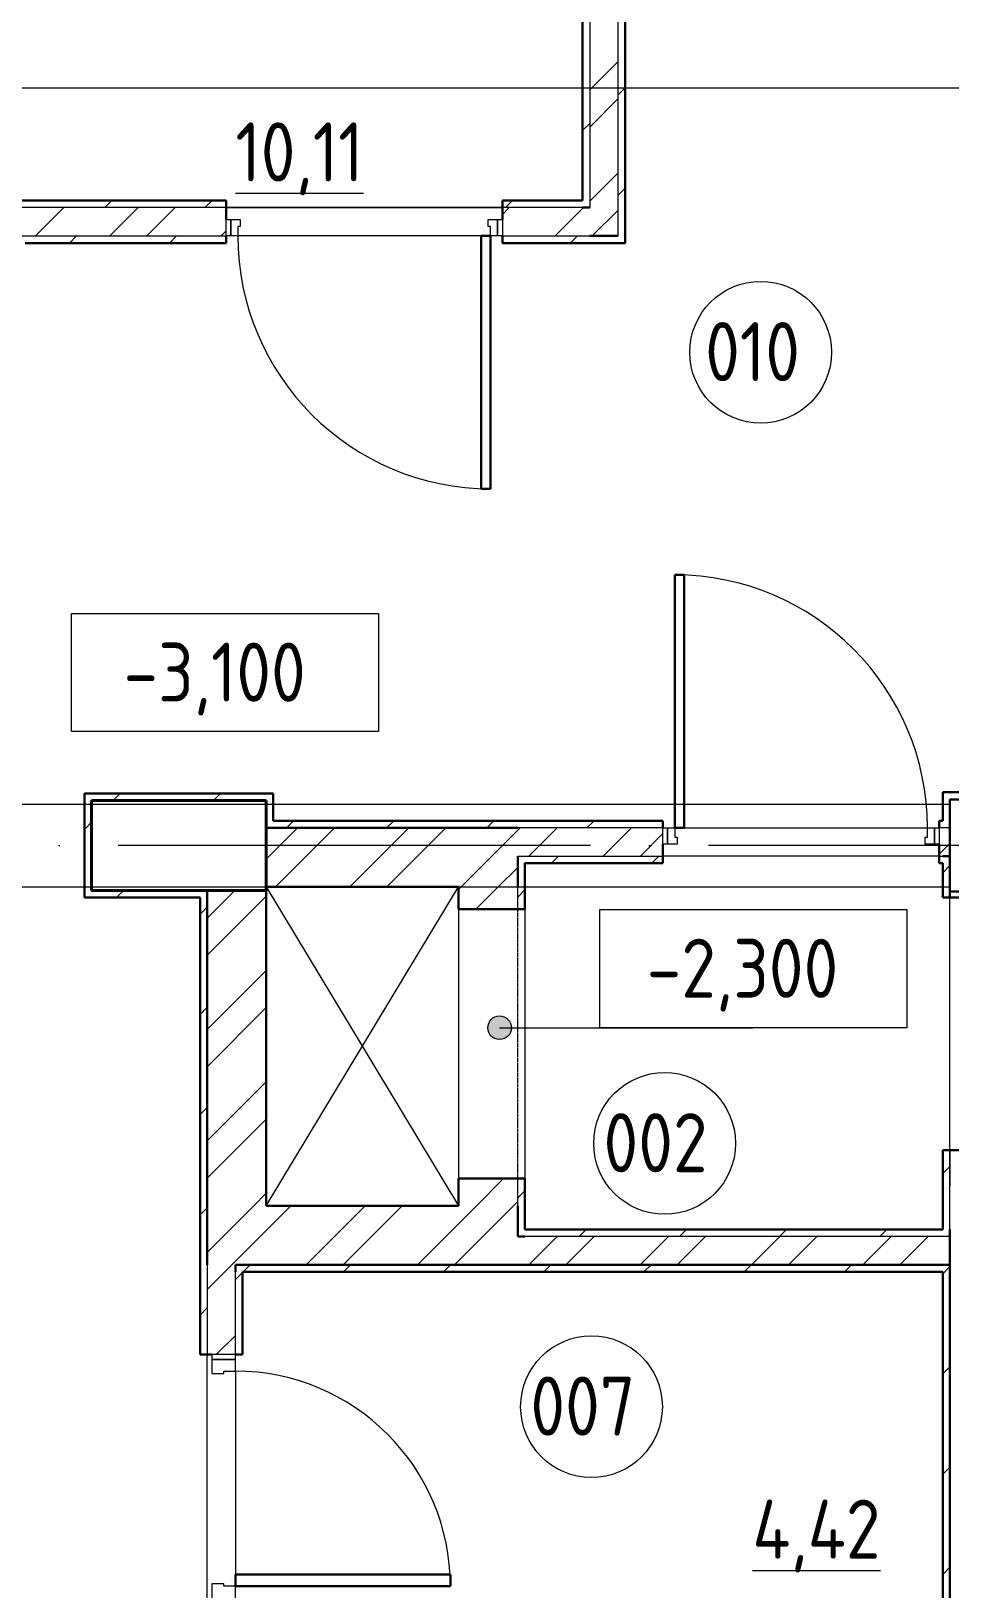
# Model space of a CAD drawing. Header units: millimetres. Extents: x -695119 to 412940, y -249585 to 622758.
# Drawn here: x -98444 to -94553, y -25385 to -18792 of the extents above; entities that cross this region are included whole.
import ezdxf

# ---------------------------------------------------------------- set-up
doc = ezdxf.new("R2010")
doc.units = ezdxf.units.MM
for name, pattern in [('ADSK_Линия сетки', [25, 20, -2.5, 0, -2.5]), ('ADSK_Сверху', [450, 300, -150]), ('ADSK_Штриховая_ш2 п1_5', [4.5, 3, -1.5]), ('Сверху', [3.96875, 2.38125, -1.5875])]:
    doc.linetypes.add(name, pattern=pattern)
for name, color, linetype, lineweight in [('Аннотация', 252, 'Continuous', 18), ('Двери', 8, 'Continuous', 9), ('Линии', 7, 'Continuous', 9), ('Марки помещений', 8, 'Continuous', 20), ('Несущие колонны', 252, 'Continuous', 18), ('Оси', 252, 'Continuous', 9), ('Отметки', 252, 'Continuous', 9), ('Перекрытие', 252, 'Continuous', 18), ('Стены наружные', 252, 'Continuous', 18), ('Стены штриховка', 7, 'Continuous', 9)]:
    doc.layers.add(name, color=color, linetype=linetype, lineweight=lineweight)
doc.layers.add('Узлы', color=7, linetype='Continuous')
doc.styles.add('GOST Common_2', font='', dxfattribs={"width": 0.9, "height": 250})
doc.styles.get('GOST Common_2').set_extended_font_data('GOST type B')

# ---------------------------------------------------------------- blocks, each defined once
blk = doc.blocks.new('подвал')
at = {"layer": 'Отметки', "true_color": 0x636466}
h = blk.add_hatch(color=251, dxfattribs=at)
edge = h.paths.add_edge_path()
edge.add_arc((-171110.7, -105335.6), 50, 0, 360)
at = {"layer": 'Аннотация', "color": 251, "lineweight": 20, "true_color": 0x636466}
for p, q in [((-172923.5, -104082.3), (-172923.5, -103582.3)), ((-172923.5, -103582.3), (-171623.5, -103582.3)), ((-171623.5, -103582.3), (-171623.5, -104082.3)), ((-171623.5, -104082.3), (-172923.5, -104082.3)), ((-170686.3, -105335.6), (-170686.3, -104835.6)), ((-170686.3, -104835.6), (-169386.3, -104835.6)), ((-169386.3, -104835.6), (-169386.3, -105335.6)), ((-169386.3, -105335.6), (-170686.3, -105335.6))]:
    blk.add_line(p, q, dxfattribs=at)
at = {"layer": 'Двери', "color": 251, "true_color": 0x636466}
for p, q in [((-172269, -101914.1), (-172249, -101914.1)), ((-172269, -101984.1), (-172269, -101914.1)), ((-172249, -101984.1), (-172249, -101914.1)), ((-172249, -101914.1), (-172209, -101914.1)), ((-172249, -101914.1), (-172249, -101984.1)), ((-172209, -101914.1), (-172209, -101944.1)), ((-171159, -101914.1), (-171119, -101914.1)), ((-171159, -101944.1), (-171159, -101914.1)), ((-171119, -101914.1), (-171119, -101984.1)), ((-171119, -101984.1), (-171119, -101914.1)), ((-171119, -101914.1), (-171099, -101914.1)), ((-171099, -101914.1), (-171099, -101984.1)), ((-172249, -101984.1), (-172269, -101984.1)), ((-172219, -101984.1), (-172249, -101984.1)), ((-172219, -101944.1), (-172219, -101984.1)), ((-172209, -101944.1), (-172219, -101944.1)), ((-171149, -101944.1), (-171159, -101944.1)), ((-171149, -101984.1), (-171149, -101944.1)), ((-171119, -101984.1), (-171149, -101984.1)), ((-171099, -101984.1), (-171119, -101984.1)), ((-170419, -104489.1), (-170399, -104489.1)), ((-170419, -104559.1), (-170419, -104489.1)), ((-170399, -104489.1), (-170369, -104489.1)), ((-170399, -104559.1), (-170399, -104489.1)), ((-170399, -104489.1), (-170399, -104559.1)), ((-170369, -104489.1), (-170369, -104529.1)), ((-169299, -104489.1), (-169269, -104489.1)), ((-169299, -104529.1), (-169299, -104489.1)), ((-169269, -104489.1), (-169269, -104559.1)), ((-169269, -104489.1), (-169249, -104489.1)), ((-169269, -104559.1), (-169269, -104489.1)), ((-169249, -104489.1), (-169249, -104559.1)), ((-170399, -104559.1), (-170419, -104559.1)), ((-170359, -104559.1), (-170399, -104559.1)), ((-170369, -104529.1), (-170359, -104529.1)), ((-170359, -104529.1), (-170359, -104559.1)), ((-169309, -104529.1), (-169299, -104529.1)), ((-169309, -104559.1), (-169309, -104529.1)), ((-169269, -104559.1), (-169309, -104559.1)), ((-169249, -104559.1), (-169269, -104559.1)), ((-172229, -106719.1), (-172329, -106719.1)), ((-172329, -106719.1), (-172329, -106739.1)), ((-172329, -106739.1), (-172329, -106799.1)), ((-172229, -106739.1), (-172329, -106739.1)), ((-172329, -106739.1), (-172229, -106739.1)), ((-172229, -106739.1), (-172229, -106719.1)), ((-172229, -106789.1), (-172229, -106739.1)), ((-172329, -106799.1), (-172279, -106799.1)), ((-172279, -106799.1), (-172279, -106789.1)), ((-172279, -106789.1), (-172229, -106789.1)), ((-172279, -107689.1), (-172329, -107689.1)), ((-172329, -107689.1), (-172329, -107749.1)), ((-172279, -107699.1), (-172279, -107689.1)), ((-172229, -107699.1), (-172279, -107699.1)), ((-172229, -107749.1), (-172229, -107699.1))]:
    blk.add_line(p, q, dxfattribs=at)
at = {"layer": 'Двери', "color": 251, "lineweight": 30, "true_color": 0x636466}
for p, q in [((-171189, -103054.1), (-171189, -101984.1)), ((-171189, -101984.1), (-171149, -101984.1)), ((-171149, -101984.1), (-171149, -103054.1)), ((-171149, -103054.1), (-171189, -103054.1)), ((-170369, -103419.1), (-170329, -103419.1)), ((-170369, -104489.1), (-170369, -103419.1)), ((-170329, -103419.1), (-170329, -104489.1)), ((-170329, -104489.1), (-170369, -104489.1)), ((-172229, -107649.1), (-172229, -107699.1)), ((-171319, -107649.1), (-172229, -107649.1)), ((-171319, -107699.1), (-171319, -107649.1)), ((-172229, -107699.1), (-171319, -107699.1))]:
    blk.add_line(p, q, dxfattribs=at)
at = {"layer": 'Двери', "color": 251, "linetype": 'ADSK_Штриховая_ш2 п1_5', "true_color": 0x636466}
for p, q in [((-169204, -104634.1), (-169204, -104784.1)), ((-169204, -104784.1), (-168814, -104784.1)), ((-168814, -105854.1), (-169204, -105854.1)), ((-169204, -105854.1), (-169204, -106004.1))]:
    blk.add_line(p, q, dxfattribs=at)
at = {"layer": 'Двери', "color": 251, "true_color": 0x636466}
for centre, radius, start, end in [((-171149, -101984.1), 1070, 180, 270), ((-170369, -104489.1), 1070, 0, 90), ((-172229, -107699.1), 910, 0, 90)]:
    blk.add_arc(centre, radius, start, end, dxfattribs=at)
at = {"layer": 'Линии', "color": 251, "linetype": 'ADSK_Сверху', "ltscale": 100, "true_color": 0x636466}
for p, q in [((-177209, -101357.1), (-167063.8, -101357.1)), ((-189669, -104389.1), (-169204, -104389.1)), ((-189669, -104739.1), (-169204, -104739.1))]:
    blk.add_line(p, q, dxfattribs=at)
at = {"layer": 'Линии', "color": 251, "lineweight": 18, "ltscale": 100, "true_color": 0x636466}
for p, q in [((-172099, -104739.1), (-171284, -106089.1)), ((-172099, -106089.1), (-171284, -104739.1)), ((-171284, -104739.1), (-171284, -106089.1))]:
    blk.add_line(p, q, dxfattribs=at)
at = {"layer": 'Марки помещений', "color": 251, "true_color": 0x636466}
for centre in [(-170005.3, -102476.5), (-170411.9, -105825.1), (-170721.5, -106939.5)]:
    blk.add_circle(centre, 300, dxfattribs=at)
at = {"layer": 'Несущие колонны', "color": 251, "lineweight": 40, "true_color": 0x636466}
for p, q in [((-172839, -104374.1), (-172099, -104374.1)), ((-172839, -104754.1), (-172839, -104374.1)), ((-172099, -104374.1), (-172839, -104374.1)), ((-172839, -104374.1), (-172839, -104754.1)), ((-172099, -104374.1), (-172099, -104754.1)), ((-172099, -104489.1), (-172099, -104374.1)), ((-172099, -104754.1), (-172839, -104754.1)), ((-172839, -104754.1), (-172349, -104754.1)), ((-172099, -104754.1), (-172099, -104739.1))]:
    blk.add_line(p, q, dxfattribs=at)
at = {"layer": 'Несущие колонны', "color": 251, "true_color": 0x636466}
for p, q in [((-172099, -104739.1), (-172099, -104489.1)), ((-172349, -104754.1), (-172099, -104754.1))]:
    blk.add_line(p, q, dxfattribs=at)
at = {"layer": 'Оси', "color": 251, "linetype": 'ADSK_Линия сетки', "ltscale": 100, "true_color": 0x636466}
blk.add_line((-163226.1, -104564.1), (-233369.8, -104564.1), dxfattribs=at)
at = {"layer": 'Отметки', "color": 251, "lineweight": 20, "true_color": 0x636466}
blk.add_line((-171110.7, -105335.6), (-170036.3, -105335.6), dxfattribs=at)
at = {"layer": 'Отметки', "color": 251, "true_color": 0x636466}
blk.add_circle((-171110.7, -105335.6), 50, dxfattribs=at)
at = {"layer": 'Перекрытие', "color": 251, "true_color": 0x636466}
for p, q in [((-171099, -101864.1), (-172269, -101864.1)), ((-169204, -105854.1), (-169204, -104784.1)), ((-172229, -106789.1), (-172229, -107649.1))]:
    blk.add_line(p, q, dxfattribs=at)
at = {"layer": 'Стены наружные', "color": 251, "lineweight": 30, "true_color": 0x636466}
for p, q in [((-170759, -98894.1), (-170759, -101834.1)), ((-170579, -102014.1), (-170579, -100934.5)), ((-172269, -101834.1), (-174069, -101834.1)), ((-172269, -101914.1), (-172269, -101834.1)), ((-171099, -101834.1), (-171099, -101914.1)), ((-170759, -101834.1), (-171099, -101834.1)), ((-170729, -101864.1), (-170759, -101864.1)), ((-172269, -102014.1), (-172269, -101984.1)), ((-171099, -101984.1), (-171099, -102014.1)), ((-170729, -101984.1), (-170609, -101984.1)), ((-173119, -102014.1), (-172269, -102014.1)), ((-171099, -102014.1), (-170579, -102014.1)), ((-172069, -104344.1), (-172869, -104344.1)), ((-172869, -104344.1), (-172869, -104784.1)), ((-172069, -104459.1), (-172069, -104344.1)), ((-168839, -104339.1), (-169234, -104339.1)), ((-169234, -104339.1), (-169234, -104459.1)), ((-169204, -104369.1), (-168689, -104369.1)), ((-169204, -104784.1), (-169204, -104369.1)), ((-172839, -104374.1), (-172099, -104374.1)), ((-172839, -104754.1), (-172839, -104374.1)), ((-172099, -104374.1), (-172099, -104489.1)), ((-171034, -104489.1), (-172099, -104489.1)), ((-170419, -104459.1), (-172069, -104459.1)), ((-170419, -104489.1), (-170419, -104459.1)), ((-169234, -104459.1), (-169249, -104459.1)), ((-169249, -104459.1), (-169249, -104489.1)), ((-170419, -104639.1), (-170419, -104559.1)), ((-169249, -104559.1), (-169249, -104639.1)), ((-171034, -104739.1), (-171034, -104609.1)), ((-169234, -104609.1), (-169204, -104609.1)), ((-171004, -104639.1), (-170419, -104639.1)), ((-171004, -104834.1), (-171004, -104639.1)), ((-169249, -104639.1), (-169234, -104639.1)), ((-169234, -104639.1), (-169234, -104784.1)), ((-172349, -104754.1), (-172839, -104754.1)), ((-172349, -104754.1), (-172349, -106339.1)), ((-172099, -104739.1), (-171284, -104739.1)), ((-172099, -106089.1), (-172099, -104754.1)), ((-171284, -104739.1), (-171284, -104834.1)), ((-169204, -104759.1), (-166309, -104759.1)), ((-172869, -104784.1), (-172379, -104784.1)), ((-172379, -104784.1), (-172379, -106719.1)), ((-169234, -104784.1), (-168799, -104784.1)), ((-171034, -104834.1), (-171004, -104834.1)), ((-168799, -105854.1), (-169234, -105854.1)), ((-169234, -105854.1), (-169234, -106189.1)), ((-171284, -105974.1), (-171284, -106089.1)), ((-171004, -105974.1), (-171034, -105974.1)), ((-171004, -106189.1), (-171004, -105974.1)), ((-171284, -106089.1), (-172099, -106089.1)), ((-171034, -106219.1), (-171034, -106089.1)), ((-169234, -106189.1), (-171004, -106189.1)), ((-169204, -110264.1), (-169204, -106189.1)), ((-171004, -106219.1), (-171034, -106219.1)), ((-172229, -106339.1), (-169204, -106339.1)), ((-172229, -106369.1), (-172229, -106339.1)), ((-172199, -106369.1), (-169234, -106369.1)), ((-172199, -106719.1), (-172199, -106369.1)), ((-169234, -106369.1), (-169234, -107819.1)), ((-172379, -106719.1), (-172329, -106719.1)), ((-172229, -106719.1), (-172199, -106719.1))]:
    blk.add_line(p, q, dxfattribs=at)
at = {"layer": 'Стены наружные', "color": 251, "linetype": 'Continuous', "lineweight": 9, "true_color": 0x636466}
for p, q in [((-170729, -101366), (-170609, -101246)), ((-170609, -101387.6), (-170579, -101357.6)), ((-170729, -101523.1), (-170609, -101403.1)), ((-170759, -101537.6), (-170729, -101507.6)), ((-170729, -101837.4), (-170609, -101717.4)), ((-170609, -101811.8), (-170579, -101781.8)), ((-173075.8, -101984.1), (-172955.8, -101864.1)), ((-172782.6, -101864.1), (-172752.6, -101834.1)), ((-172761.5, -101984.1), (-172641.5, -101864.1)), ((-172604.4, -101984.1), (-172484.4, -101864.1)), ((-172358.3, -101864.1), (-172328.3, -101834.1)), ((-171099, -101893.1), (-171070, -101864.1)), ((-171085.5, -101864.1), (-171055.5, -101834.1)), ((-170875.7, -101984.1), (-170755.7, -101864.1)), ((-170718.5, -101984.1), (-170609, -101874.6)), ((-172932.6, -102014.1), (-172902.6, -101984.1)), ((-172508.3, -102014.1), (-172478.3, -101984.1)), ((-172290.1, -101984.1), (-172269, -101963.1)), ((-170811.3, -102014.1), (-170781.3, -101984.1)), ((-172747, -104374.1), (-172717, -104344.1)), ((-172322.7, -104374.1), (-172292.7, -104344.1)), ((-172869, -104496.1), (-172839, -104466.1)), ((-172099, -104621.8), (-171966.3, -104489.1)), ((-172059.1, -104739.1), (-171809.1, -104489.1)), ((-172013.5, -104489.1), (-171983.5, -104459.1)), ((-171744.8, -104739.1), (-171494.8, -104489.1)), ((-171589.2, -104489.1), (-171559.2, -104459.1)), ((-171587.7, -104739.1), (-171337.7, -104489.1)), ((-171273.3, -104739.1), (-171034, -104499.8)), ((-171164.9, -104489.1), (-171134.9, -104459.1)), ((-171034, -104499.8), (-171023.3, -104489.1)), ((-170986.2, -104609.1), (-170866.2, -104489.1)), ((-170740.7, -104489.1), (-170710.7, -104459.1)), ((-170671.9, -104609.1), (-170551.9, -104489.1)), ((-170514.7, -104609.1), (-170419, -104513.4)), ((-169249, -104600.6), (-169204, -104555.6)), ((-170890.7, -104639.1), (-170860.7, -104609.1)), ((-170466.4, -104639.1), (-170436.4, -104609.1)), ((-171116.2, -104739.1), (-171034, -104656.9)), ((-169234, -104679.5), (-169204, -104649.5)), ((-172732.7, -104784.1), (-172702.7, -104754.1)), ((-172349, -104871.8), (-172231.3, -104754.1)), ((-171284, -104749.8), (-171273.3, -104739.1)), ((-171211.2, -104834.1), (-171116.2, -104739.1)), ((-171034, -104782.4), (-171004, -104752.4)), ((-172379, -104854.6), (-172349, -104824.6)), ((-172349, -105029), (-172099, -104779)), ((-172349, -105343.3), (-172099, -105093.3)), ((-172379, -105278.9), (-172349, -105248.9)), ((-172349, -105500.5), (-172099, -105250.5)), ((-172349, -105814.8), (-172099, -105564.8)), ((-172379, -105703.2), (-172349, -105673.2)), ((-172349, -105971.9), (-172099, -105721.9)), ((-169234, -105952.3), (-169204, -105922.3)), ((-171209, -106089.1), (-171094, -105974.1)), ((-172151.9, -106089.1), (-172099, -106036.2)), ((-171051.8, -106089.1), (-171034, -106071.3)), ((-171034, -106055.2), (-171004, -106025.2)), ((-172379, -106127.4), (-172349, -106097.4)), ((-172349, -106286.2), (-172151.9, -106089.1)), ((-172244.7, -106339.1), (-171994.7, -106089.1)), ((-171930.4, -106339.1), (-171680.4, -106089.1)), ((-171773.3, -106339.1), (-171523.3, -106089.1)), ((-171459, -106339.1), (-171209, -106089.1)), ((-171301.8, -106339.1), (-171051.8, -106089.1)), ((-170773.6, -106219.1), (-170743.6, -106189.1)), ((-170349.4, -106219.1), (-170319.4, -106189.1)), ((-169925.1, -106219.1), (-169895.1, -106189.1)), ((-169500.8, -106219.1), (-169470.8, -106189.1)), ((-170987.5, -106339.1), (-170867.5, -106219.1)), ((-170830.3, -106339.1), (-170710.3, -106219.1)), ((-170516, -106339.1), (-170396, -106219.1)), ((-170358.9, -106339.1), (-170238.9, -106219.1)), ((-170044.6, -106339.1), (-169924.6, -106219.1)), ((-169887.4, -106339.1), (-169767.4, -106219.1)), ((-169573.1, -106339.1), (-169453.1, -106219.1)), ((-169415.9, -106339.1), (-169295.9, -106219.1)), ((-172349, -106443.4), (-172244.7, -106339.1)), ((-172196.4, -106369.1), (-172166.4, -106339.1)), ((-171772.2, -106369.1), (-171742.2, -106339.1)), ((-171347.9, -106369.1), (-171317.9, -106339.1)), ((-170923.6, -106369.1), (-170893.6, -106339.1)), ((-170499.4, -106369.1), (-170469.4, -106339.1)), ((-170075.1, -106369.1), (-170045.1, -106339.1)), ((-169650.8, -106369.1), (-169620.8, -106339.1)), ((-169234, -106376.5), (-169204, -106346.5)), ((-172229, -106401.7), (-172199, -106371.7)), ((-172379, -106551.7), (-172349, -106521.7)), ((-172310.4, -106719.1), (-172229, -106637.7)), ((-169234, -106800.8), (-169204, -106770.8)), ((-169234, -107225.1), (-169204, -107195.1)), ((-169234, -107649.3), (-169204, -107619.3))]:
    blk.add_line(p, q, dxfattribs=at)
at = {"layer": 'Стены наружные', "color": 251, "true_color": 0x636466}
for p, q in [((-172269, -101864.1), (-171099, -101864.1)), ((-171189, -101984.1), (-172219, -101984.1)), ((-172099, -104489.1), (-172099, -104739.1)), ((-170329, -104489.1), (-169299, -104489.1)), ((-169249, -104609.1), (-170419, -104609.1)), ((-172099, -104754.1), (-172349, -104754.1)), ((-171004, -104834.1), (-171004, -105974.1)), ((-169204, -106189.1), (-169204, -105854.1)), ((-172349, -107769.1), (-172349, -106719.1))]:
    blk.add_line(p, q, dxfattribs=at)
at = {"layer": 'Стены штриховка', "color": 251, "true_color": 0x636466}
for p, q in [((-170729, -98894.1), (-170729, -101864.1)), ((-170609, -101984.1), (-170609, -100934.5)), ((-172269, -101864.1), (-174099, -101864.1)), ((-170759, -101864.1), (-171099, -101864.1)), ((-173149, -101984.1), (-172269, -101984.1)), ((-171099, -101984.1), (-170729, -101984.1)), ((-170419, -104489.1), (-171034, -104489.1)), ((-169204, -104489.1), (-169249, -104489.1)), ((-171034, -104609.1), (-170419, -104609.1)), ((-169249, -104609.1), (-169234, -104609.1)), ((-171034, -104834.1), (-171034, -104739.1)), ((-169204, -104759.1), (-169204, -104784.1)), ((-171034, -106089.1), (-171034, -105974.1)), ((-169204, -106219.1), (-171004, -106219.1)), ((-172349, -106339.1), (-172349, -106719.1)), ((-172229, -106719.1), (-172229, -106369.1))]:
    blk.add_line(p, q, dxfattribs=at)
at = {"layer": 'Узлы', "color": 251, "lineweight": 30, "true_color": 0x636466}
for p, q in [((-171034, -104834.1), (-171284, -104834.1)), ((-171284, -105974.1), (-171034, -105974.1))]:
    blk.add_line(p, q, dxfattribs=at)
at = {"layer": 'Узлы', "color": 251, "linetype": 'Сверху', "lineweight": 9, "true_color": 0x636466}
for p, q in [((-171284, -104834.1), (-171284, -105974.1)), ((-171034, -105974.1), (-171034, -104834.1))]:
    blk.add_line(p, q, dxfattribs=at)
at = {"layer": 'Марки помещений', "color": 251, "true_color": 0x636466, "style": 'GOST Common_2', "width": 0.9}
for s, p in [('%%U10,11', (-172229.4, -101753.6)), ('010', (-170240.2, -102598.8)), ('002', (-170670.7, -105947.3)), ('007', (-170980.3, -107061.8)), ('%%U4,42', (-170040.3, -107583))]:
    blk.add_text(s, height=250, dxfattribs=at).set_placement(p)
at = {"layer": 'Отметки', "color": 251, "true_color": 0x636466, "style": 'GOST Common_2', "width": 0.9}
for s, p in [('-3,100', (-172703.3, -103955.5)), ('-2,300', (-170487.5, -105208.9))]:
    blk.add_text(s, height=250, dxfattribs=at).set_placement(p)

msp = doc.modelspace()

# ---------------------------------------------------------------- block references
msp.add_blockref('подвал', (74650.568, 82325.3))

doc.saveas('drawing.dxf')
